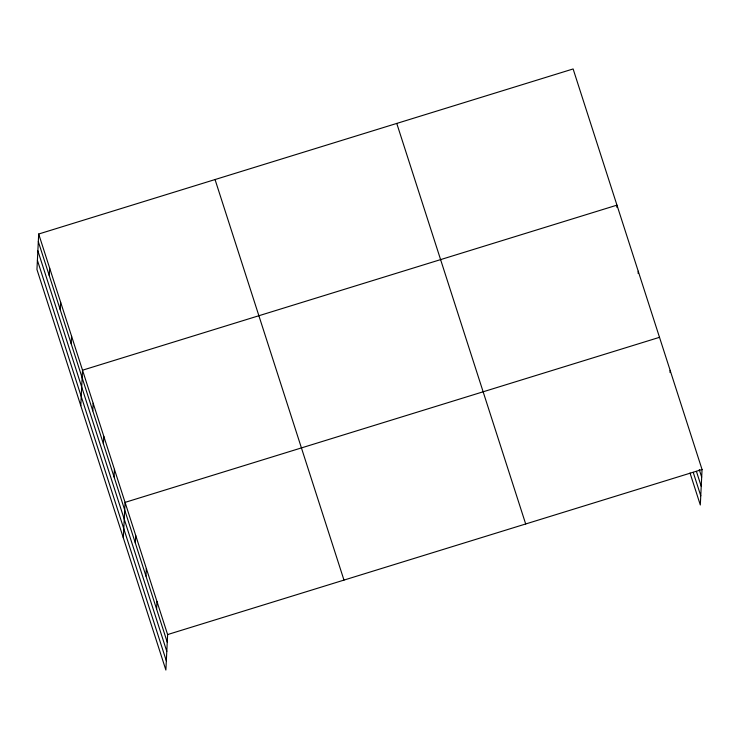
<?xml version="1.0" encoding="UTF-8"?>
<svg xmlns="http://www.w3.org/2000/svg" width="739" height="739" viewBox="0 0 739 739"><rect width="100%" height="100%" fill="white"/><g stroke="black" fill="none" stroke-linecap="round" stroke-linejoin="round"><path stroke-width="1.11" d="M38.687 234.014L36.95 269.495L165.878 670.042L167.614 634.561L38.687 234.014L573.122 68.958L702.05 469.505L700.313 504.986L690.023 473.006M49.273 275.675L49.642 268.063M60.228 309.724L60.598 302.103M71.184 343.764L71.563 336.153M80.782 405.683L82.519 370.202L616.963 205.146L616.853 207.317M92.781 410.856L93.16 403.245M103.423 443.908L103.793 436.287M114.055 476.951L114.425 469.339M123.33 537.863L125.067 502.381L659.502 337.326M135.329 543.045L135.699 535.424M145.962 576.087L146.34 568.476M156.603 609.13L156.973 601.518M638.126 273.412L638.228 271.231M670.033 372.548L670.144 370.368M167.614 634.561L702.05 469.505M699.279 469.653L701.68 477.117M696.424 471.39L701.228 486.317M693.219 472.341L700.766 495.786M396.76 123.422L525.688 523.979M215.049 179.549L343.977 580.097M38.317 241.625L167.236 642.173M37.865 250.826L166.792 651.373M37.403 260.294L166.321 660.851"/></g></svg>
